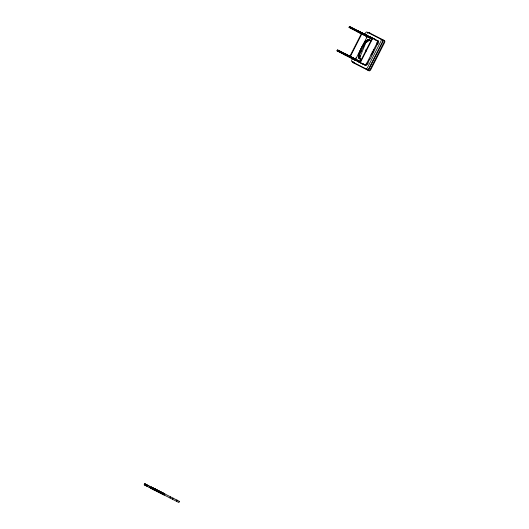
<?xml version="1.0" encoding="UTF-8"?>
<svg xmlns="http://www.w3.org/2000/svg" width="529" height="529" viewBox="0 0 529 529"><rect width="100%" height="100%" fill="white"/><g stroke="black" fill="none" stroke-linecap="round" stroke-linejoin="round"><path stroke-width="0.79" d="M358.88 56.233L358.358 57.912L359.389 58.441L359.918 56.762L358.88 56.233L358.371 56.59L358.86 54.659L358.312 54.381L364.865 41.513L366.452 42.32L366.967 41.95L366.961 41.328L365.929 40.799L365.42 41.791L364.865 41.513M358.358 55.657L359.396 56.18L359.905 55.823L359.343 54.904L360.804 51.703L365.903 42.036L366.452 42.32M356.077 57.734L355.581 58.719M366.776 36.746L366.273 37.731M360.804 48.628L360.249 50.857L359.627 51.425M372.072 52.232L372.376 51.478M365.989 42.28L359.264 58.864M337.046 50.797L337.502 49.911L360.771 61.794L372.277 39.212L349.001 27.336L349.457 26.45L367.205 35.469L378.083 41.05L365.678 65.398L337.046 50.797L365.678 65.398M347.93 56.378L348.38 55.492L337.502 49.911M372.277 39.212L359.879 32.917L360.335 32.031L349.457 26.45M349.894 56.213L361.4 33.631M350.357 56.451L361.862 33.869M352.579 58.388L351.838 59.83A1.561 0.82 -63.1 0 0 351.864 61.602L367.43 69.583A1.561 0.82 -63.1 0 0 368.872 68.565L382.52 41.784A1.561 0.82 -63.1 0 0 382.493 40.019L366.928 32.038A1.561 0.82 -63.1 0 0 365.486 33.049L364.745 34.497M355.713 59.169L367.219 36.594M359.039 54.831L361.247 50.5M363.086 46.883L364.56 43.993M366.696 40.885L367.748 39.477L368.786 40.006L367.734 41.414L366.696 40.885L366.69 40.264L365.929 40.799M369.54 37.328L369.897 36.633L375.57 39.543L375.213 40.237M144.853 483.751L144.166 484.802L178.961 502.55L179.232 501.267M148.365 485.529L144.867 483.757L144.351 484.901L147.796 486.647M360.309 61.556L371.814 38.974M365.552 52.173L366.438 50.434L365.526 49.964M363.337 63.54L362.987 64.234L357.313 61.324M365.354 64.571L364.997 65.265L365.731 65.642L367.529 64.373L368.237 62.984L367.873 62.799L369.824 58.97L370.188 59.155L377.27 44.363L377.633 44.548L378.341 43.16L378.314 40.951L377.58 40.574L377.223 41.269M153.734 489.682L154.203 489.92L154.785 488.816M170.034 497.987L170.602 496.87M172.388 499.184L172.957 498.073M361.684 46.902L361.942 46.499M376.939 42.585L377.66 42.075L377.818 42.413L377.316 43.398L376.8 43.133M359.409 57.119L359.918 56.762M369.52 40.078L369.216 40.23L370.617 40.945L369.52 40.078L369.579 40.416M359.879 59.003L361.221 59.38L359.819 58.666L360.189 58.851M371.014 40.323L369.526 40.66L369.758 39.093L370.373 38.518L371.497 39.258M373.249 49.435L373.772 49.514L373.54 51.088L371.391 54.824L370.783 54.904M144.867 483.757L179.529 501.439M154.203 489.92L154.911 488.875L154.296 488.571M358.278 30.946L357.406 30.51L367.219 35.509L366.346 35.073M357.829 31.833C350.502 28.13 370.624 38.333 365.896 35.952M346.323 54.414C338.712 50.559 362.001 62.382 354.39 58.534M345.873 55.294C338.262 51.445 361.552 63.268 353.941 59.42M155.645 489.186L154.521 488.617L164.863 493.894L151.135 486.945M150.567 488.055L164.294 495.005L153.959 489.728M360.335 32.031L378.083 41.05M367.219 40.521L368.25 41.05M365.936 41.427L366.967 41.95M363.449 44.291L364.488 44.82M363.139 44.568L364.17 45.097M363.092 44.991L364.131 45.514M360.084 50.903L361.115 51.425M359.766 51.181L360.804 51.703M359.727 51.597L360.765 52.12M358.312 54.381L359.892 55.188M358.867 55.294L359.905 55.823M358.887 56.867L359.925 57.396M348.38 55.492L360.771 61.794M151.274 487.037L153.522 488.174M150.712 488.148L152.954 489.285M367.146 35.225L367.88 35.595L367.523 36.296L368.865 36.984M349.001 27.336L359.879 32.917M368.938 39.794L371.021 40.865M367.748 39.477L370.822 41.057M358.358 57.912L361.433 59.493M354.569 59.916L355.296 60.293M149.681 486.197L149.396 487.48L149.112 487.315M150.071 487.282L151.678 488.617M360.95 60.075L360.421 59.929L360.11 60.418L360.375 61.093M360.857 59.188L360.917 59.526M367.728 40.793L367.734 41.414M383.856 40.27A1.951 1.032 -63.1 0 1 383.882 42.479L370.24 69.259A1.951 1.032 -63.1 0 1 368.435 70.529M382.672 39.668A1.951 1.032 -63.1 0 1 382.705 41.877L369.057 68.658A1.951 1.032 -63.1 0 1 367.258 69.927M367.344 32.904A1.951 1.032 -63.1 0 1 368.581 32.441L384.451 40.574A1.951 1.032 -63.1 0 1 384.477 42.783L370.829 69.564A1.951 1.032 -63.1 0 1 369.03 70.833L353.16 62.7A1.951 1.032 -63.1 0 1 352.817 61.424M369.189 33.036A1.951 1.032 -63.1 0 1 369.764 33.043M354.344 63.301A1.951 1.032 -63.1 0 1 354.007 62.832M365.956 68.83A1.561 0.82 -63.1 0 0 367.397 67.811L381.039 41.031A1.561 0.82 -63.1 0 0 381.019 39.265M353.339 62.349A1.561 0.82 -63.1 0 1 353.174 62.204M353.068 61.979A1.561 0.82 -63.1 0 1 353.028 61.675M367.417 33.155A1.561 0.82 -63.1 0 1 368.402 32.785M369.447 33.519A1.951 1.032 -63.1 0 1 370.353 33.34M354.939 63.599A1.951 1.032 -63.1 0 1 354.549 62.759M370.161 69.557A1.17 0.615 -63.1 0 1 369.976 69.782M366.247 63.573L366.26 64.459L366.623 64.386L366.967 63.063L366.247 63.573M176.944 500.103L176.607 501.353L176.944 500.103"/></g></svg>
